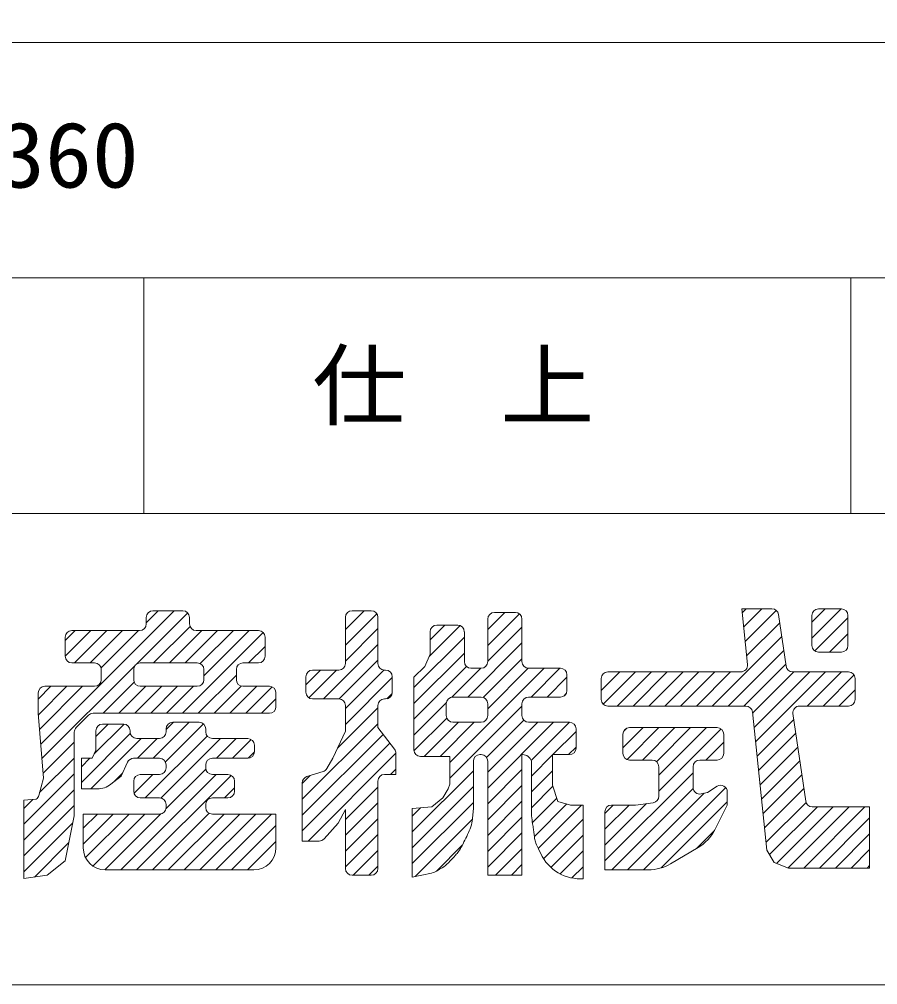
# Model space of a CAD drawing. Units: millimetres on the paper. Extents: x -190 to 190, y -305 to 303.
# Drawn here: x -15.9 to 93.4, y -304.7 to -181.8 of the extents above; entities that cross this region are included whole.
import ezdxf
from ezdxf.enums import TextEntityAlignment as Align

# ---------------------------------------------------------------- set-up
doc = ezdxf.new("R2010")
doc.units = ezdxf.units.MM
for name, color, linetype, lineweight in [('0-1_図面枠', 5, 'Continuous', 18), ('0-2_形状', 7, 'Continuous', 18), ('0-4_GREEN', 7, 'Continuous', 18)]:
    doc.layers.add(name, color=color, linetype=linetype, lineweight=lineweight)
doc.styles.add('ＭＳ ゴシック', font='')
doc.styles.get('ＭＳ ゴシック').set_extended_font_data('MS Gothic')

msp = doc.modelspace()

# ---------------------------------------------------------------- linework, layer by layer
at = {"layer": '0-1_図面枠'}
msp.add_lwpolyline([(-190.001, -304.747), (189.999, -304.747), (189.999, 249.253), (-190.001, 249.253)], close=True, dxfattribs=at)
at = {"layer": '0-2_形状'}
for p, q in [((-190.001, -184.747), (189.999, -184.747)), ((-190.001, -214.747), (189.999, -214.747)), ((-0.001, -214.747), (-0.001, -244.747)), ((89.999, -214.747), (89.999, -244.747)), ((-190.001, -244.747), (189.999, -244.747))]:
    msp.add_line(p, q, dxfattribs=at)
at = {"layer": '0-4_GREEN'}
for p, q in [((76.161, -257.396), (76.666, -256.891)), ((76.352, -259.222), (78.683, -256.891)), ((85.052, -260.604), (88.766, -256.891)), ((85.052, -258.588), (86.749, -256.891)), ((88.795, -256.891), (85.896, -256.891)), ((-13.138, -274.098), (3.833, -257.127)), ((-0.948, -263.925), (5.577, -257.4)), ((0.296, -258.648), (1.816, -257.127)), ((0.296, -257.972), (0.296, -258.804)), ((4.956, -257.127), (1.14, -257.127)), ((5.8, -258.804), (5.8, -257.972)), ((25.656, -259.503), (28.039, -257.12)), ((25.656, -261.52), (29.657, -257.519)), ((25.656, -257.964), (25.656, -263.838)), ((28.94, -257.12), (26.5, -257.12)), ((29.784, -263.838), (29.784, -257.964)), ((43.773, -259.536), (45.959, -257.349)), ((43.773, -261.552), (47.801, -257.524)), ((47.286, -257.349), (44.617, -257.349)), ((76.543, -261.047), (80.504, -257.086)), ((81.757, -264.189), (80.8, -257.614)), ((85.052, -257.735), (85.052, -261.547)), ((85.426, -262.247), (89.639, -258.034)), ((89.639, -261.547), (89.639, -257.735)), ((1.22, -263.773), (5.865, -259.129)), ((36.303, -262.972), (40.261, -259.014)), ((36.434, -260.824), (38.305, -258.953)), ((39.947, -258.953), (37.278, -258.953)), ((43.773, -258.193), (43.773, -263.609)), ((43.773, -263.569), (48.13, -259.211)), ((48.13, -263.609), (48.13, -258.193)), ((76.734, -262.873), (80.952, -258.655)), ((-10.024, -262.918), (-6.754, -259.648)), ((-10.024, -260.901), (-8.771, -259.648)), ((-10.024, -260.492), (-10.024, -262.929)), ((-0.548, -259.648), (-9.18, -259.648)), ((-8.863, -263.773), (-4.738, -259.648)), ((-6.846, -263.773), (-2.721, -259.648)), ((-5.464, -264.407), (-0.705, -259.648)), ((3.237, -263.773), (7.362, -259.648)), ((4.887, -270.19), (15.183, -259.894)), ((5.253, -263.773), (9.378, -259.648)), ((14.588, -259.648), (6.644, -259.648)), ((7.177, -263.867), (11.395, -259.648)), ((7.635, -265.425), (13.412, -259.648)), ((15.432, -262.929), (15.432, -260.492)), ((25.656, -263.537), (29.784, -259.409)), ((34.37, -266.921), (40.792, -260.5)), ((36.434, -259.798), (36.434, -262.677)), ((40.792, -263.609), (40.792, -259.798)), ((72.358, -269.266), (81.208, -260.415)), ((87.299, -262.391), (89.639, -260.051)), ((13.32, -263.773), (15.432, -261.661)), ((22.86, -268.349), (29.784, -261.425)), ((41.238, -268.12), (48.13, -261.228)), ((34.37, -268.938), (40.792, -262.517)), ((74.374, -269.266), (81.464, -262.176)), ((85.896, -262.391), (88.795, -262.391)), ((-12.983, -275.959), (-1.157, -264.134)), ((-9.18, -263.773), (-6.281, -263.773)), ((-0.465, -263.773), (6.79, -263.773)), ((12.607, -263.773), (14.588, -263.773)), ((24.874, -268.351), (29.784, -263.442)), ((34.37, -270.955), (41.08, -264.245)), ((43.207, -268.167), (48.13, -263.245)), ((76.391, -269.266), (81.72, -263.936)), ((-5.437, -264.617), (-5.437, -265.908)), ((-1.309, -265.908), (-1.309, -264.617)), ((6.903, -270.19), (11.763, -265.33)), ((7.635, -264.617), (7.635, -265.908)), ((11.763, -265.908), (11.763, -264.617)), ((20.611, -266.565), (22.493, -264.682)), ((20.611, -265.527), (20.611, -267.505)), ((20.986, -268.207), (24.51, -264.682)), ((24.812, -264.682), (21.455, -264.682)), ((25.656, -269.586), (30.562, -264.68)), ((30.774, -264.682), (30.628, -264.682)), ((31.618, -267.505), (31.618, -265.527)), ((38.957, -276.451), (50.955, -264.453)), ((39.211, -268.13), (42.888, -264.453)), ((42.929, -264.453), (41.636, -264.453)), ((43.773, -269.618), (48.939, -264.453)), ((53.019, -264.453), (48.974, -264.453)), ((49.305, -268.12), (52.971, -264.453)), ((53.863, -267.276), (53.863, -265.297)), ((58.221, -267.27), (60.579, -264.912)), ((58.479, -269.029), (62.596, -264.912)), ((76.01, -264.912), (59.065, -264.912)), ((60.258, -269.266), (64.612, -264.912)), ((62.275, -269.266), (66.629, -264.912)), ((64.291, -269.266), (68.645, -264.912)), ((66.308, -269.266), (70.662, -264.912)), ((68.325, -269.266), (72.679, -264.912)), ((70.341, -269.266), (74.695, -264.912)), ((77.497, -270.176), (82.762, -264.912)), ((77.688, -272.001), (84.778, -264.912)), ((77.879, -273.827), (86.795, -264.912)), ((89.712, -264.912), (82.593, -264.912)), ((84.457, -269.266), (88.811, -264.912)), ((86.474, -269.266), (90.429, -265.31)), ((-13.464, -268.374), (-11.842, -266.752)), ((-13.448, -270.375), (-9.825, -266.752)), ((-13.293, -272.237), (-7.809, -266.752)), ((-6.281, -266.752), (-12.62, -266.752)), ((-5.196, -270.19), (-1.243, -266.236)), ((-3.18, -270.19), (0.258, -266.752)), ((-1.163, -270.19), (2.274, -266.752)), ((6.79, -266.752), (-0.465, -266.752)), ((0.854, -270.19), (4.291, -266.752)), ((2.87, -270.19), (6.308, -266.752)), ((8.92, -270.19), (12.387, -266.723)), ((10.936, -270.19), (14.374, -266.752)), ((15.964, -266.752), (12.607, -266.752)), ((25.656, -271.603), (31.618, -265.64)), ((34.37, -265.599), (34.37, -274.838)), ((51.321, -268.12), (53.863, -265.578)), ((58.221, -265.756), (58.221, -268.422)), ((90.556, -268.422), (90.556, -265.756)), ((-13.464, -267.596), (-13.464, -270.19)), ((12.953, -270.19), (16.314, -266.828)), ((16.808, -269.345), (16.808, -267.596)), ((30.943, -268.332), (31.601, -267.674)), ((53.465, -267.992), (53.736, -267.722)), ((88.49, -269.266), (90.556, -267.2)), ((14.97, -270.19), (16.808, -268.351)), ((21.455, -268.349), (24.812, -268.349)), ((25.656, -269.193), (25.656, -272.474)), ((29.784, -272.016), (29.784, -269.193)), ((30.628, -268.349), (30.774, -268.349)), ((34.37, -272.971), (38.509, -268.833)), ((38.498, -270.484), (38.498, -268.964)), ((39.342, -268.12), (42.929, -268.12)), ((43.773, -268.964), (43.773, -270.484)), ((48.13, -270.484), (48.13, -268.964)), ((48.974, -268.12), (53.019, -268.12)), ((-7.06, -270.437), (-8.63, -272.005)), ((15.964, -270.19), (-6.464, -270.19)), ((24.652, -274.623), (29.784, -269.491)), ((38.957, -278.468), (48.13, -269.294)), ((59.065, -269.266), (76.642, -269.266)), ((77.481, -270.022), (79.319, -287.598)), ((84.259, -281.376), (82.637, -270.231)), ((83.472, -269.266), (89.712, -269.266)), ((-6.337, -275.363), (-2.541, -271.568)), ((-6.125, -273.135), (-4.555, -271.565)), ((-2.612, -271.565), (-5.281, -271.565)), ((1.174, -275.919), (5.757, -271.335)), ((2.728, -276.382), (7.57, -271.539)), ((2.819, -272.258), (3.741, -271.335)), ((7.02, -271.335), (3.663, -271.335)), ((20.152, -281.14), (29.784, -271.508)), ((34.382, -274.976), (38.559, -270.799)), ((35.693, -275.682), (40.047, -271.328)), ((37.709, -275.682), (42.063, -271.328)), ((42.929, -271.328), (39.342, -271.328)), ((43.623, -275.818), (48.369, -271.072)), ((43.773, -279.701), (52.146, -271.328)), ((43.773, -277.685), (50.13, -271.328)), ((54.166, -271.328), (48.974, -271.328)), ((49.297, -276.194), (54.163, -271.328)), ((78.07, -275.653), (82.745, -270.977)), ((-7.96, -279.003), (-1.737, -272.78)), ((-6.125, -272.409), (-6.125, -275.002)), ((-1.768, -272.554), (-1.768, -272.409)), ((2.819, -272.18), (2.819, -272.554)), ((7.864, -272.554), (7.864, -272.18)), ((20.152, -283.157), (30.44, -272.868)), ((29.784, -272.016), (31.902, -274.767)), ((52.054, -275.453), (55.01, -272.497)), ((55.01, -274.609), (55.01, -272.172)), ((60.973, -274.601), (63.558, -272.016)), ((60.973, -272.86), (60.973, -275.296)), ((61.05, -272.507), (61.464, -272.093)), ((61.508, -276.082), (65.575, -272.016)), ((72.971, -272.016), (61.817, -272.016)), ((63.466, -276.14), (67.591, -272.016)), ((65.273, -276.351), (69.608, -272.016)), ((65.559, -278.081), (71.624, -272.016)), ((65.559, -280.097), (73.474, -272.182)), ((73.815, -275.296), (73.815, -272.86)), ((78.261, -277.479), (83.002, -272.738)), ((-12.827, -277.821), (-8.877, -273.87)), ((-6.755, -279.814), (-0.338, -273.398)), ((1.975, -273.398), (-0.924, -273.398)), ((-0.842, -275.919), (1.678, -273.398)), ((0.166, -280.96), (8.047, -273.079)), ((2.162, -280.981), (9.745, -273.398)), ((13.212, -273.398), (8.708, -273.398)), ((9.241, -275.919), (11.761, -273.398)), ((11.257, -275.919), (13.653, -273.522)), ((20.152, -285.173), (31.317, -274.008)), ((71.533, -276.14), (73.815, -273.858)), ((13.276, -275.916), (14.053, -275.139)), ((14.056, -275.074), (14.056, -274.242)), ((20.889, -286.453), (32.077, -275.265)), ((54.071, -275.453), (55.01, -274.514)), ((78.452, -279.304), (83.258, -274.498)), ((-13.281, -280.291), (-8.877, -275.887)), ((-7.96, -276.986), (-6.892, -275.919)), ((-1.316, -275.919), (1.975, -275.919)), ((8.708, -275.919), (13.212, -275.919)), ((35.214, -275.682), (38.957, -275.682)), ((38.957, -275.682), (38.957, -279.196)), ((41.938, -282.388), (41.938, -276.297)), ((42.782, -275.453), (42.929, -275.453)), ((43.773, -276.297), (43.773, -290.807)), ((48.13, -275.453), (48.203, -275.453)), ((49.329, -278.179), (52.029, -275.479)), ((49.329, -276.297), (49.329, -283.253)), ((52.029, -279.349), (52.029, -275.453)), ((52.029, -275.453), (54.166, -275.453)), ((61.817, -276.14), (64.715, -276.14)), ((70.761, -276.14), (72.971, -276.14)), ((78.643, -281.13), (83.514, -276.258)), ((-3.899, -278.975), (-2.726, -277.803)), ((2.799, -282.36), (7.877, -277.283)), ((2.819, -276.763), (2.819, -277.137)), ((7.864, -277.137), (7.864, -276.763)), ((20.748, -278.249), (22.814, -277.614)), ((31.384, -277.974), (32.077, -277.281)), ((34.141, -285.3), (41.938, -277.503)), ((43.773, -281.718), (48.13, -277.361)), ((49.329, -280.195), (52.029, -277.495)), ((58.679, -288.994), (69.916, -277.757)), ((65.559, -276.985), (65.559, -280.74)), ((69.916, -279.631), (69.916, -276.985)), ((-15.298, -284.325), (-8.877, -277.904)), ((-2.951, -290.127), (9.195, -277.981)), ((-1.309, -278.825), (-1.309, -280.116)), ((-1.268, -280.377), (1.128, -277.981)), ((-0.934, -290.127), (11.103, -278.089)), ((1.975, -277.981), (-0.465, -277.981)), ((10.689, -277.981), (8.708, -277.981)), ((11.533, -280.116), (11.533, -278.825)), ((20.152, -279.123), (21.15, -278.125)), ((20.152, -286.453), (20.152, -279.056)), ((29.784, -289.963), (29.784, -278.818)), ((78.834, -282.956), (83.77, -278.019)), ((-15.298, -286.341), (-8.877, -279.92)), ((-7.96, -279.814), (-5.943, -279.814)), ((10.249, -280.96), (11.533, -279.676)), ((25.656, -283.702), (29.784, -279.574)), ((34.141, -287.317), (41.938, -279.519)), ((43.773, -283.734), (48.13, -279.377)), ((49.329, -282.212), (52.07, -279.471)), ((59.57, -290.119), (69.927, -279.763)), ((63.604, -290.119), (74.072, -279.651)), ((79.024, -284.781), (84.027, -279.779)), ((-15.298, -282.308), (-14.159, -281.169)), ((-0.465, -280.96), (1.975, -280.96)), ((8.708, -280.96), (10.689, -280.96)), ((43.773, -285.751), (48.13, -281.394)), ((49.465, -284.092), (52.574, -280.983)), ((61.587, -290.119), (71.346, -280.361)), ((65.87, -289.869), (74.274, -281.466)), ((-15.298, -288.358), (-8.877, -281.937)), ((2.819, -281.804), (2.819, -282.178)), ((7.864, -282.178), (7.864, -281.804)), ((25.656, -285.719), (29.784, -281.591)), ((25.656, -282.442), (25.656, -289.963)), ((34.141, -289.333), (41.938, -281.536)), ((34.141, -283.283), (35.192, -282.232)), ((49.712, -285.861), (53.841, -281.732)), ((50.2, -287.39), (55.721, -281.869)), ((58.679, -286.977), (63.968, -281.688)), ((58.679, -284.961), (61.771, -281.869)), ((58.679, -282.944), (59.754, -281.869)), ((58.679, -282.714), (58.679, -290.119)), ((62.578, -281.869), (59.523, -281.869)), ((62.578, -281.869), (64.824, -281.577)), ((79.215, -286.607), (84.295, -281.527)), ((79.654, -288.185), (85.74, -282.099)), ((80.539, -289.316), (87.757, -282.099)), ((82.006, -289.866), (89.773, -282.099)), ((83.999, -289.89), (91.79, -282.099)), ((-7.73, -286.84), (-3.913, -283.023)), ((-7.73, -284.823), (-5.93, -283.023)), ((-7.437, -288.563), (-1.897, -283.023)), ((-6.498, -289.64), (0.12, -283.023)), ((-4.967, -290.126), (2.156, -283.003)), ((1.082, -290.127), (8.295, -282.914)), ((3.099, -290.127), (10.203, -283.023)), ((5.116, -290.127), (12.22, -283.023)), ((7.132, -290.127), (14.236, -283.023)), ((9.149, -290.127), (16.253, -283.023)), ((25.656, -287.735), (29.784, -283.608)), ((34.531, -290.96), (41.818, -283.673)), ((43.773, -287.768), (48.13, -283.41)), ((50.885, -288.721), (55.927, -283.679)), ((86.015, -289.89), (92.391, -283.514)), ((-15.298, -290.375), (-9.053, -284.129)), ((11.165, -290.127), (16.808, -284.484)), ((70.338, -287.418), (72.654, -285.102)), ((25.656, -289.752), (29.784, -285.624)), ((43.773, -289.784), (48.13, -285.427)), ((51.815, -289.808), (55.927, -285.696)), ((88.032, -289.89), (92.391, -285.531)), ((-13.955, -291.048), (-9.557, -286.65)), ((13.182, -290.127), (16.808, -286.501)), ((20.152, -286.453), (22.299, -286.453)), ((26.618, -290.807), (29.784, -287.641)), ((37.234, -290.273), (40.55, -286.957)), ((44.767, -290.807), (48.13, -287.444)), ((70.545, -287.297), (67.063, -289.343)), ((90.048, -289.89), (92.391, -287.548)), ((53.005, -290.635), (55.927, -287.713)), ((28.634, -290.807), (29.784, -289.657)), ((46.784, -290.807), (48.13, -289.46)), ((54.499, -291.158), (55.927, -289.729)), ((58.679, -290.119), (64.211, -290.119)), ((92.065, -289.89), (92.391, -289.564)), ((-4.917, -290.127), (13.994, -290.127)), ((26.5, -290.807), (28.94, -290.807)), ((34.141, -291.036), (36.629, -290.55))]:
    msp.add_line(p, q, dxfattribs=at)
for points in [[(79.965, -256.891), (76.108, -256.891), (76.85, -263.98)], [(34.37, -265.599), (35.746, -264.224), (36.434, -262.677)], [(-13.377, -280.641), (-12.776, -278.439), (-13.464, -270.19)], [(-8.877, -272.602), (-8.877, -283.252), (-10.024, -288.981), (-12.317, -290.814), (-15.298, -291.24)], [(23.299, -277.226), (24.05, -275.911), (25.656, -272.474)], [(-7.96, -279.814), (-7.96, -275.919), (-6.584, -275.919), (-6.125, -274.887)], [(32.077, -275.282), (32.077, -277.974), (30.628, -277.974)], [(-4.217, -279.222), (-2.915, -278.21), (-2.083, -276.409)], [(43.773, -290.807), (48.13, -290.807), (48.13, -275.453)], [(34.141, -291.036), (34.141, -282.328), (36.664, -282.099), (38.04, -280.953), (38.728, -279.807), (38.957, -279.196)], [(52.029, -279.349), (52.717, -281.411), (54.322, -281.869), (55.927, -281.869), (55.927, -291.265), (55.593, -291.265)], [(70.954, -280.453), (71.751, -280.265), (72.977, -279.486)], [(74.274, -280.198), (74.274, -281.869), (72.726, -284.963)], [(-15.298, -291.24), (-15.298, -281.262), (-13.744, -281.135)], [(22.926, -286.173), (24.738, -284.161), (25.656, -282.442)], [(79.319, -287.598), (80.236, -289.203), (82.071, -289.89), (92.391, -289.89), (92.391, -282.099), (85.094, -282.099)], [(1.975, -283.023), (-7.73, -283.023), (-7.73, -287.313)], [(16.808, -287.313), (16.808, -283.023), (8.708, -283.023)]]:
    msp.add_lwpolyline(points, dxfattribs=at)
for centre, radius, start, end in [((79.965, -257.735), 0.844, 8.28193, 90), ((85.896, -257.735), 0.844, 90, 180), ((88.795, -257.735), 0.844, 0, 90), ((1.14, -257.972), 0.844, 90, 180), ((4.956, -257.972), 0.844, 0, 90), ((26.5, -257.964), 0.844, 90, 180), ((28.94, -257.964), 0.844, 0, 90), ((44.617, -258.193), 0.844, 90, 180), ((47.286, -258.193), 0.844, 0, 90), ((-0.548, -258.804), 0.844, 270, 0), ((6.644, -258.804), 0.844, 180, 270), ((37.278, -259.798), 0.844, 90, 180), ((39.947, -259.798), 0.844, 0, 90), ((-9.18, -260.492), 0.844, 90, 180), ((14.588, -260.492), 0.844, 0, 90), ((85.896, -261.547), 0.844, 180, 270), ((88.795, -261.547), 0.844, 270, 0), ((-9.18, -262.929), 0.844, 180, 270), ((14.588, -262.929), 0.844, 270, 0), ((-6.281, -264.617), 0.844, 0, 90), ((-0.465, -264.617), 0.844, 90, 180), ((6.79, -264.617), 0.844, 0, 90), ((12.607, -264.617), 0.844, 90, 180), ((24.812, -263.838), 0.844, 270, 0), ((30.628, -263.838), 0.844, 180, 270), ((41.636, -263.609), 0.844, 180, 270), ((42.929, -263.609), 0.844, 270, 0), ((48.974, -263.609), 0.844, 180, 270), ((76.01, -264.067), 0.844, 270, 5.96887), ((82.593, -264.067), 0.844, 188.28193, 270), ((21.455, -265.527), 0.844, 90, 180), ((30.774, -265.527), 0.844, 0, 90), ((53.019, -265.297), 0.844, 0, 90), ((59.065, -265.756), 0.844, 90, 180), ((89.712, -265.756), 0.844, 0, 90), ((-12.62, -267.596), 0.844, 90, 180), ((-6.281, -265.908), 0.844, 270, 0), ((-0.465, -265.908), 0.844, 180, 270), ((6.79, -265.908), 0.844, 270, 0), ((12.607, -265.908), 0.844, 180, 270), ((15.964, -267.596), 0.844, 0, 90), ((21.455, -267.505), 0.844, 180, 270), ((30.774, -267.505), 0.844, 270, 0), ((53.019, -267.276), 0.844, 270, 0), ((24.812, -269.193), 0.844, 0, 90), ((30.628, -269.193), 0.844, 90, 180), ((39.342, -268.964), 0.844, 90, 180), ((42.929, -268.964), 0.844, 0, 90), ((48.974, -268.964), 0.844, 90, 180), ((59.065, -268.422), 0.844, 180, 270), ((89.712, -268.422), 0.844, 270, 0), ((-6.464, -271.034), 0.844, 90, 134.9788), ((15.964, -269.345), 0.844, 270, 0), ((76.642, -270.11), 0.844, 5.96887, 90), ((83.472, -270.11), 0.844, 90, 188.28193), ((-5.281, -272.409), 0.844, 90, 180), ((-2.612, -272.409), 0.844, 0, 90), ((3.663, -272.18), 0.844, 90, 180), ((7.02, -272.18), 0.844, 0, 90), ((39.342, -270.484), 0.844, 180, 270), ((42.929, -270.484), 0.844, 270, 0), ((48.974, -270.484), 0.844, 180, 270), ((54.166, -272.172), 0.844, 0, 90), ((-8.033, -272.602), 0.844, 134.9788, 180), ((-0.924, -272.554), 0.844, 180, 270), ((1.975, -272.554), 0.844, 270, 0), ((8.708, -272.554), 0.844, 180, 270), ((61.817, -272.86), 0.844, 90, 180), ((72.971, -272.86), 0.844, 0, 90), ((13.212, -274.242), 0.844, 0, 90), ((13.212, -275.074), 0.844, 270, 0), ((31.233, -275.282), 0.844, 0, 37.58908), ((35.214, -274.838), 0.844, 180, 270), ((54.166, -274.609), 0.844, 270, 0), ((61.817, -275.296), 0.844, 180, 270), ((72.971, -275.296), 0.844, 270, 0), ((-1.316, -276.763), 0.844, 90, 155.20872), ((1.975, -276.763), 0.844, 0, 90), ((8.708, -276.763), 0.844, 90, 180), ((42.782, -276.297), 0.844, 90, 180), ((42.929, -276.297), 0.844, 0, 90), ((48.24, -276.577), 1.124, 14.39982, 91.86038), ((64.715, -276.985), 0.844, 0, 90), ((70.761, -276.985), 0.844, 90, 180), ((1.975, -277.137), 0.844, 270, 0), ((8.708, -277.137), 0.844, 180, 270), ((22.566, -276.807), 0.844, 287.09081, 330.23681), ((-0.465, -278.825), 0.844, 90, 180), ((10.689, -278.825), 0.844, 0, 90), ((20.996, -279.056), 0.844, 107.09081, 180), ((30.628, -278.818), 0.844, 90, 180), ((-5.943, -277), 2.814, 270, 307.85445), ((-0.465, -280.116), 0.844, 180, 270), ((10.689, -280.116), 0.844, 270, 0), ((70.761, -279.631), 0.844, 180, 283.23108), ((73.43, -280.198), 0.844, 0, 122.452), ((-14.191, -280.419), 0.844, 301.98631, 344.73412), ((1.975, -281.804), 0.844, 0, 90), ((8.708, -281.804), 0.844, 90, 180), ((64.715, -280.74), 0.844, 277.42598, 360), ((85.094, -281.254), 0.844, 188.28193, 270), ((1.975, -282.178), 0.844, 270, 0), ((8.708, -282.178), 0.844, 180, 270), ((29.795, -281.898), 12.153, 349.46625, 357.68846), ((59.523, -282.714), 0.844, 90, 180), ((-31.711, -296.814), 82.166, 8.79637, 9.49979), ((9.528, -270.902), 34.93, 332.46928, 335.95566), ((37.305, -283.295), 4.514, 335.95566, 349.46625), ((11.539, -290.121), 38.402, 7.76743, 8.79637), ((-51.194, -298.678), 101.715, 7.41893, 7.76743), ((67.693, -282.445), 5.628, 300.44702, 333.41799), ((22.299, -285.609), 0.844, 270, 317.99171), ((135.635, -274.351), 86.69, 187.41893, 187.79643), ((52.41, -285.746), 2.689, 187.79643, 201.01969), ((-4.917, -287.313), 2.814, 180, 270), ((13.994, -287.313), 2.814, 270, 0), ((35.463, -284.421), 5.683, 323.81916, 332.46928), ((57.059, -283.959), 7.67, 201.01969, 208.83855), ((55.593, -285.637), 5.628, 201.05173, 270), ((18.011, -269.009), 28.97, 315.74045, 318.34536), ((34.752, -283.9), 6.565, 318.34536, 323.81916), ((26.5, -289.963), 0.844, 180, 270), ((28.94, -289.963), 0.844, 270, 0), ((33.07, -281.966), 9.292, 292.51707, 301.83006), ((35.768, -286.313), 4.176, 301.83006, 315.74045), ((64.211, -284.492), 5.628, 270, 300.44702)]:
    msp.add_arc(centre, radius, start, end, dxfattribs=at)

# ---------------------------------------------------------------- texts
at = {"layer": '0-4_GREEN', "style": 'ＭＳ ゴシック', "width": 1.05}
for s, p in [('脱気筒\u3000DT-360', (-84.411, -205.75)), ('仕\u3000上', (21.423, -235.145))]:
    msp.add_text(s, height=8.363, dxfattribs=at).set_placement(p, align=Align.BOTTOM_LEFT)

doc.saveas('drawing.dxf')
